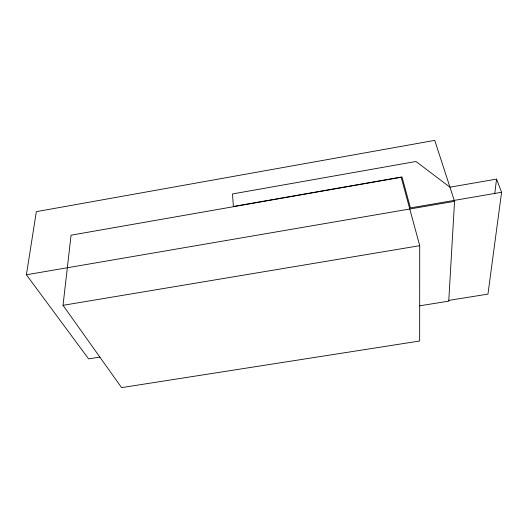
<?xml version="1.0" encoding="UTF-8"?>
<svg xmlns="http://www.w3.org/2000/svg" width="528" height="528" viewBox="0 0 528 528"><rect width="100%" height="100%" fill="white"/><g stroke="black" fill="none" stroke-linecap="round" stroke-linejoin="round"><path stroke-width="0.79" d="M419.72 245.685L419.654 341.015L121.579 387.618L63.023 305.323L71.069 235.184L401.194 177.296L419.72 245.685L63.023 305.323M99.99 357.073L88.605 358.895L26.4 274.778L36.346 211.649L434.742 140.382L454.555 201.326L448.747 301.151L419.483 305.844M494.749 193.776L496.551 179.111L449.942 187.183L415.985 161.489L232.511 193.941L233.369 206.468L401.986 176.9L410.421 207.913L501.6 192.265L496.551 179.111M501.6 192.265L487.958 294.109L448.305 300.472M26.4 274.778L454.555 201.326"/></g></svg>
